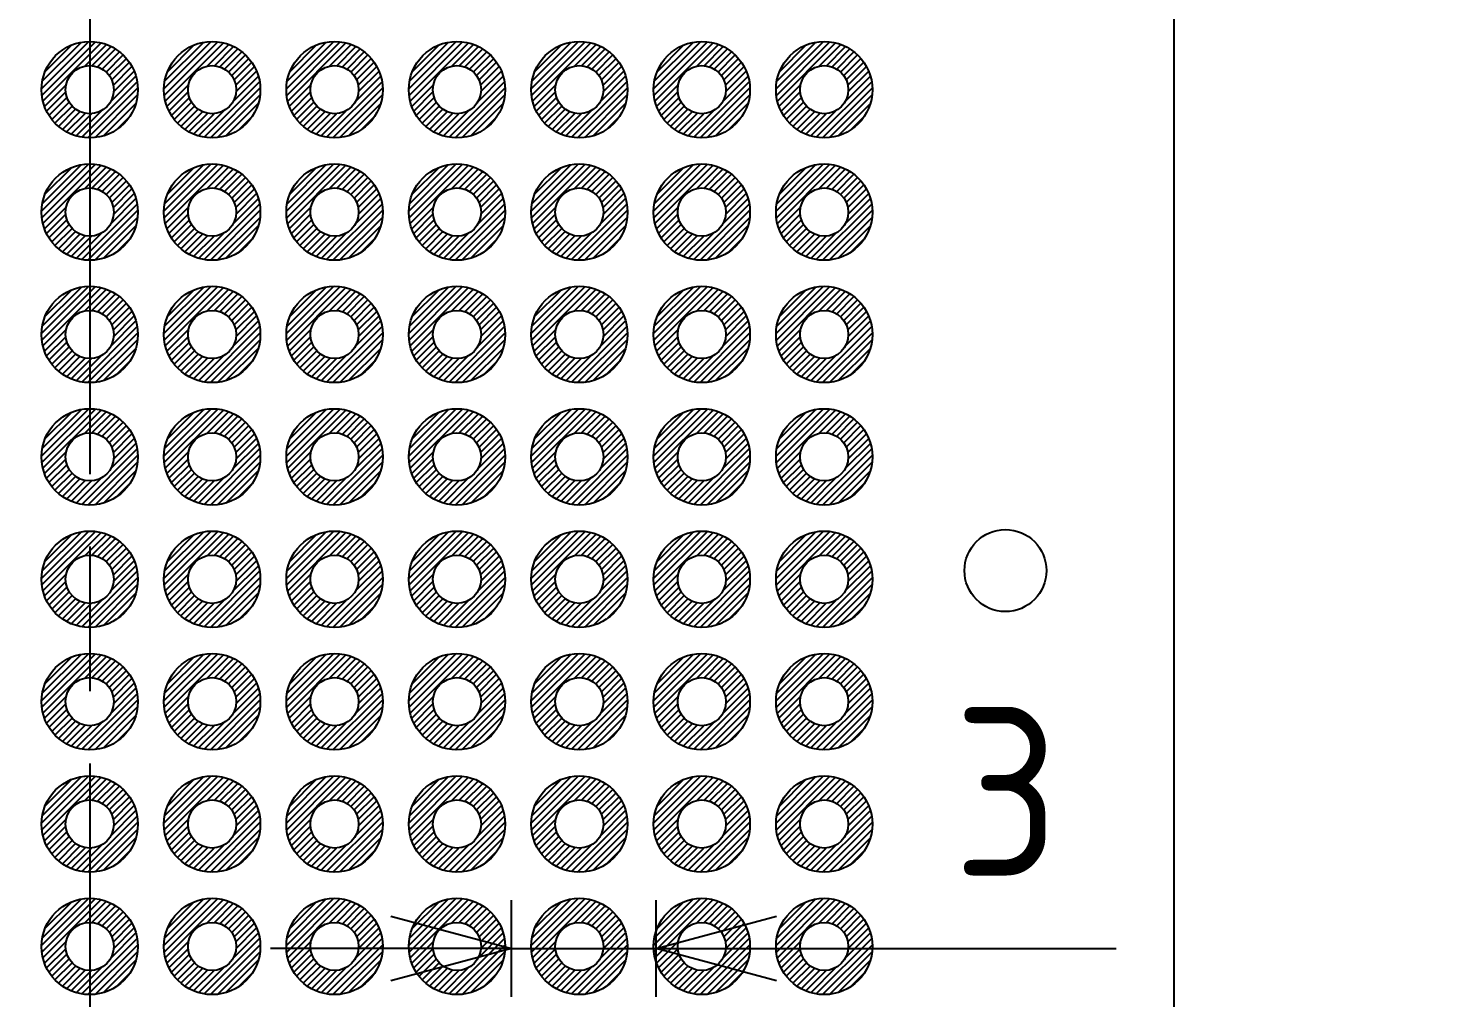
# Model space of a CAD drawing. Header units: millimetres. Extents: x 0 to 403, y 0 to 280.
# Drawn here: x 295.03 to 324.57, y 132.48 to 152.59 of the extents above; entities that cross this region are included whole.
import ezdxf

# ---------------------------------------------------------------- set-up
doc = ezdxf.new("R2010")
doc.units = ezdxf.units.MM
doc.linetypes.add('AM_ISO08W050', pattern=[18, 12, -1.5, 3, -1.5])
for name, color, linetype, lineweight in [('AM_5', 3, 'Continuous', 25), ('AM_7', 4, 'AM_ISO08W050', 25), ('AM_8', 1, 'Continuous', 25), ('はんだ', 8, 'Continuous', 25), ('基板', 3, 'Continuous', 25)]:
    doc.layers.add(name, color=color, linetype=linetype, lineweight=lineweight)
doc.styles.get("Standard").update_dxf_attribs({"font": 'ISOCP.SHX', "bigfont": 'EXTFONT.SHX'})
doc.dimstyles.new('AM_ISO$0', dxfattribs={"dimtxt": 3.5, "dimasz": 2.5, "dimexe": 1, "dimexo": 1, "dimgap": 1.5, "dimtad": 1, "dimdsep": 46, "dimtxsty": 'Standard', "dimblk": 'OPEN30', "dimcen": 0, "dimclrd": 3, "dimclre": 3, "dimclrt": 2, "dimadec": 0, "dimazin": 2, "dimtp": 0.1, "dimtm": 0.1, "dimtfac": 0.71, "dimtmove": 0, "dimatfit": 3, "dimldrblk": 'OPEN30', "dimfxl": 0, "dimlwd": -1, "dimlwe": -1, "dimarcsym": 0})
doc.dimstyles.new('AM_ISO$2', dxfattribs={"dimtxt": 3.5, "dimasz": 2.5, "dimexe": 1, "dimexo": 1, "dimgap": 1.5, "dimtad": 1, "dimdsep": 46, "dimtxsty": 'Standard', "dimblk": 'OPEN30', "dimcen": 0, "dimclrd": 3, "dimclre": 3, "dimclrt": 2, "dimadec": 0, "dimazin": 2, "dimtp": 0.1, "dimtm": 0.1, "dimtfac": 0.71, "dimtmove": 0, "dimatfit": 3, "dimldrblk": 'OPEN30', "dimfxl": 0, "dimlwd": -1, "dimlwe": -1, "dimarcsym": 0})

# ---------------------------------------------------------------- blocks, each defined once
blk = doc.blocks.new('_Open30')
at = {"color": 0, "linetype": 'ByBlock', "lineweight": -2}
for p, q in [((-1, 0.268), (0, 0)), ((0, 0), (-1, -0.268)), ((0, 0), (-1, 0))]:
    blk.add_line(p, q, dxfattribs=at)
blk = doc.blocks.new('*D43')
at = {"layer": 'AM_5', "color": 3, "transparency": 16777216}
for p, q in [((305.048, 132.495), (305.048, 134.499)), ((308.048, 132.495), (308.048, 134.499)), ((302.548, 133.499), (300.048, 133.499)), ((305.048, 133.499), (308.048, 133.499)), ((310.548, 133.499), (317.593, 133.499))]:
    blk.add_line(p, q, dxfattribs=at)
at = {"layer": 'Defpoints', "color": 0, "transparency": 16777216}
for p in [(308.048, 133.499), (305.048, 131.495), (308.048, 131.495)]:
    blk.add_point(p, dxfattribs=at)
at = {"layer": 'AM_5', "color": 3, "transparency": 16777216, "xscale": 2.5, "yscale": 2.5, "zscale": 2.5}
blk.add_blockref('_Open30', (305.048, 133.499), dxfattribs=at)
at = {"layer": 'AM_5', "color": 3, "transparency": 16777216, "xscale": 2.5, "yscale": 2.5, "zscale": 2.5, "rotation": 180}
blk.add_blockref('_Open30', (308.048, 133.499), dxfattribs=at)
at = {"layer": 'AM_5', "color": 2, "transparency": 16777216, "insert": (315.32, 136.749), "char_height": 3.5, "attachment_point": 5}
blk.add_mtext('3', dxfattribs=at)
blk = doc.blocks.new('*D44')
at = {"layer": 'AM_5', "color": 3, "transparency": 16777216}
for p, q in [((285.298, 93.787), (279.972, 84.562)), ((296.298, 90.339), (296.298, 80.188))]:
    blk.add_line(p, q, dxfattribs=at)
blk.add_arc((296.298, 112.839), 31.651, 244.5267, 265.4733, dxfattribs=at)
at = {"layer": 'Defpoints', "color": 0, "transparency": 16777216}
for p in [(296.298, 191.339), (306.798, 131.026), (285.798, 94.653), (296.298, 91.339), (285.472, 83.097)]:
    blk.add_point(p, dxfattribs=at)
at = {"layer": 'AM_5', "color": 3, "transparency": 16777216, "xscale": 2.5, "yscale": 2.5, "zscale": 2.5}
for p, rotation in [((280.472, 85.428), 152.2633505582303), ((296.298, 81.188), 357.7366494417697)]:
    blk.add_blockref('_Open30', p, dxfattribs=dict(at, rotation=rotation))
at = {"layer": 'AM_5', "color": 2, "transparency": 16777216, "insert": (288.947, 85.406), "char_height": 3.5, "attachment_point": 5, "rotation": 345}
blk.add_mtext('30°', dxfattribs=at)
blk = doc.blocks.new('*D45')
at = {"layer": 'AM_5', "color": 3, "transparency": 16777216}
for p, q in [((303.917, 108.44), (324.575, 96.514)), ((296.298, 90.339), (296.298, 80.188))]:
    blk.add_line(p, q, dxfattribs=at)
blk.add_arc((296.298, 112.839), 31.651, 274.5267, 325.4733, dxfattribs=at)
at = {"layer": 'Defpoints', "color": 0, "transparency": 16777216}
for p in [(296.298, 191.339), (296.298, 112.839), (303.051, 108.94), (296.298, 91.339), (307.123, 83.097)]:
    blk.add_point(p, dxfattribs=at)
at = {"layer": 'AM_5', "color": 3, "transparency": 16777216, "xscale": 2.5, "yscale": 2.5, "zscale": 2.5}
for p, rotation in [((323.709, 97.014), 57.73664944178634), ((296.298, 81.188), 182.2633505582303)]:
    blk.add_blockref('_Open30', p, dxfattribs=dict(at, rotation=rotation))
at = {"layer": 'AM_5', "color": 2, "transparency": 16777216, "insert": (310.498, 88.243), "char_height": 3.5, "attachment_point": 5, "rotation": 30}
blk.add_mtext('60°', dxfattribs=at)

msp = doc.modelspace()

# ---------------------------------------------------------------- hatches: boundary and pattern name
at = {"layer": 'AM_8'}
h = msp.add_hatch(dxfattribs=at)
h.set_pattern_fill('_U', color=8, scale=0.1, angle=45, style=0, pattern_type=0)
h.set_pattern_definition([(45, (214.94028, -19.67259), (-0.07071068, 0.07071068), [])])
edge = h.paths.add_edge_path()
edge.add_arc((296.298, 151.319), 1, 191.4592, 474.2062)
edge.add_arc((296.298, 151.319), 1, 114.2062, 191.4592)
edge = h.paths.add_edge_path(flags=16)
edge.add_arc((296.298, 151.319), 0.5, -245.7938, 11.4592, ccw=False)
edge.add_arc((296.298, 151.319), 0.5, 11.4592, 114.2062, ccw=False)
h = msp.add_hatch(dxfattribs=at)
h.set_pattern_fill('_U', color=8, scale=0.1, angle=45, style=0, pattern_type=0)
h.set_pattern_definition([(45, (217.48028, -19.67259), (-0.07071068, 0.07071068), [])])
edge = h.paths.add_edge_path()
edge.add_arc((298.838, 151.319), 1, 191.4592, 474.2062)
edge.add_arc((298.838, 151.319), 1, 114.2062, 191.4592)
edge = h.paths.add_edge_path(flags=16)
edge.add_arc((298.838, 151.319), 0.5, -245.7938, 11.4592, ccw=False)
edge.add_arc((298.838, 151.319), 0.5, 11.4592, 114.2062, ccw=False)
h = msp.add_hatch(dxfattribs=at)
h.set_pattern_fill('_U', color=8, scale=0.1, angle=45, style=0, pattern_type=0)
h.set_pattern_definition([(45, (220.02028, -19.67259), (-0.07071068, 0.07071068), [])])
edge = h.paths.add_edge_path()
edge.add_arc((301.378, 151.319), 1, 191.4592, 474.2062)
edge.add_arc((301.378, 151.319), 1, 114.2062, 191.4592)
edge = h.paths.add_edge_path(flags=16)
edge.add_arc((301.378, 151.319), 0.5, -245.7938, 11.4592, ccw=False)
edge.add_arc((301.378, 151.319), 0.5, 11.4592, 114.2062, ccw=False)
h = msp.add_hatch(dxfattribs=at)
h.set_pattern_fill('_U', color=8, scale=0.1, angle=45, style=0, pattern_type=0)
h.set_pattern_definition([(45, (222.56028, -19.67259), (-0.07071068, 0.07071068), [])])
edge = h.paths.add_edge_path()
edge.add_arc((303.918, 151.319), 1, 191.4592, 474.2062)
edge.add_arc((303.918, 151.319), 1, 114.2062, 191.4592)
edge = h.paths.add_edge_path(flags=16)
edge.add_arc((303.918, 151.319), 0.5, -245.7938, 11.4592, ccw=False)
edge.add_arc((303.918, 151.319), 0.5, 11.4592, 114.2062, ccw=False)
h = msp.add_hatch(dxfattribs=at)
h.set_pattern_fill('_U', color=8, scale=0.1, angle=45, style=0, pattern_type=0)
h.set_pattern_definition([(45, (225.10028, -19.67259), (-0.07071068, 0.07071068), [])])
edge = h.paths.add_edge_path()
edge.add_arc((306.458, 151.319), 1, 191.4592, 474.2062)
edge.add_arc((306.458, 151.319), 1, 114.2062, 191.4592)
edge = h.paths.add_edge_path(flags=16)
edge.add_arc((306.458, 151.319), 0.5, -245.7938, 11.4592, ccw=False)
edge.add_arc((306.458, 151.319), 0.5, 11.4592, 114.2062, ccw=False)
h = msp.add_hatch(dxfattribs=at)
h.set_pattern_fill('_U', color=8, scale=0.1, angle=45, style=0, pattern_type=0)
h.set_pattern_definition([(45, (227.64028, -19.67259), (-0.07071068, 0.07071068), [])])
edge = h.paths.add_edge_path()
edge.add_arc((308.998, 151.319), 1, 191.4592, 474.2062)
edge.add_arc((308.998, 151.319), 1, 114.2062, 191.4592)
edge = h.paths.add_edge_path(flags=16)
edge.add_arc((308.998, 151.319), 0.5, -245.7938, 11.4592, ccw=False)
edge.add_arc((308.998, 151.319), 0.5, 11.4592, 114.2062, ccw=False)
h = msp.add_hatch(dxfattribs=at)
h.set_pattern_fill('_U', color=8, scale=0.1, angle=45, style=0, pattern_type=0)
h.set_pattern_definition([(45, (230.18028, -19.67259), (-0.07071068, 0.07071068), [])])
edge = h.paths.add_edge_path()
edge.add_arc((311.538, 151.319), 1, 191.4592, 474.2062)
edge.add_arc((311.538, 151.319), 1, 114.2062, 191.4592)
edge = h.paths.add_edge_path(flags=16)
edge.add_arc((311.538, 151.319), 0.5, -245.7938, 11.4592, ccw=False)
edge.add_arc((311.538, 151.319), 0.5, 11.4592, 114.2062, ccw=False)
h = msp.add_hatch(dxfattribs=at)
h.set_pattern_fill('_U', color=8, scale=0.1, angle=45, style=0, pattern_type=0)
h.set_pattern_definition([(45, (214.94028, -22.21259), (-0.07071068, 0.07071068), [])])
edge = h.paths.add_edge_path()
edge.add_arc((296.298, 148.779), 1, 191.4592, 474.2062)
edge.add_arc((296.298, 148.779), 1, 114.2062, 191.4592)
edge = h.paths.add_edge_path(flags=16)
edge.add_arc((296.298, 148.779), 0.5, -245.7938, 11.4592, ccw=False)
edge.add_arc((296.298, 148.779), 0.5, 11.4592, 114.2062, ccw=False)
h = msp.add_hatch(dxfattribs=at)
h.set_pattern_fill('_U', color=8, scale=0.1, angle=45, style=0, pattern_type=0)
h.set_pattern_definition([(45, (217.48028, -22.21259), (-0.07071068, 0.07071068), [])])
edge = h.paths.add_edge_path()
edge.add_arc((298.838, 148.779), 1, 191.4592, 474.2062)
edge.add_arc((298.838, 148.779), 1, 114.2062, 191.4592)
edge = h.paths.add_edge_path(flags=16)
edge.add_arc((298.838, 148.779), 0.5, -245.7938, 11.4592, ccw=False)
edge.add_arc((298.838, 148.779), 0.5, 11.4592, 114.2062, ccw=False)
h = msp.add_hatch(dxfattribs=at)
h.set_pattern_fill('_U', color=8, scale=0.1, angle=45, style=0, pattern_type=0)
h.set_pattern_definition([(45, (220.02028, -22.21259), (-0.07071068, 0.07071068), [])])
edge = h.paths.add_edge_path()
edge.add_arc((301.378, 148.779), 1, 191.4592, 474.2062)
edge.add_arc((301.378, 148.779), 1, 114.2062, 191.4592)
edge = h.paths.add_edge_path(flags=16)
edge.add_arc((301.378, 148.779), 0.5, -245.7938, 11.4592, ccw=False)
edge.add_arc((301.378, 148.779), 0.5, 11.4592, 114.2062, ccw=False)
h = msp.add_hatch(dxfattribs=at)
h.set_pattern_fill('_U', color=8, scale=0.1, angle=45, style=0, pattern_type=0)
h.set_pattern_definition([(45, (222.56028, -22.21259), (-0.07071068, 0.07071068), [])])
edge = h.paths.add_edge_path()
edge.add_arc((303.918, 148.779), 1, 191.4592, 474.2062)
edge.add_arc((303.918, 148.779), 1, 114.2062, 191.4592)
edge = h.paths.add_edge_path(flags=16)
edge.add_arc((303.918, 148.779), 0.5, -245.7938, 11.4592, ccw=False)
edge.add_arc((303.918, 148.779), 0.5, 11.4592, 114.2062, ccw=False)
h = msp.add_hatch(dxfattribs=at)
h.set_pattern_fill('_U', color=8, scale=0.1, angle=45, style=0, pattern_type=0)
h.set_pattern_definition([(45, (225.10028, -22.21259), (-0.07071068, 0.07071068), [])])
edge = h.paths.add_edge_path()
edge.add_arc((306.458, 148.779), 1, 191.4592, 474.2062)
edge.add_arc((306.458, 148.779), 1, 114.2062, 191.4592)
edge = h.paths.add_edge_path(flags=16)
edge.add_arc((306.458, 148.779), 0.5, -245.7938, 11.4592, ccw=False)
edge.add_arc((306.458, 148.779), 0.5, 11.4592, 114.2062, ccw=False)
h = msp.add_hatch(dxfattribs=at)
h.set_pattern_fill('_U', color=8, scale=0.1, angle=45, style=0, pattern_type=0)
h.set_pattern_definition([(45, (227.64028, -22.21259), (-0.07071068, 0.07071068), [])])
edge = h.paths.add_edge_path()
edge.add_arc((308.998, 148.779), 1, 191.4592, 474.2062)
edge.add_arc((308.998, 148.779), 1, 114.2062, 191.4592)
edge = h.paths.add_edge_path(flags=16)
edge.add_arc((308.998, 148.779), 0.5, -245.7938, 11.4592, ccw=False)
edge.add_arc((308.998, 148.779), 0.5, 11.4592, 114.2062, ccw=False)
h = msp.add_hatch(dxfattribs=at)
h.set_pattern_fill('_U', color=8, scale=0.1, angle=45, style=0, pattern_type=0)
h.set_pattern_definition([(45, (230.18028, -22.21259), (-0.07071068, 0.07071068), [])])
edge = h.paths.add_edge_path()
edge.add_arc((311.538, 148.779), 1, 191.4592, 474.2062)
edge.add_arc((311.538, 148.779), 1, 114.2062, 191.4592)
edge = h.paths.add_edge_path(flags=16)
edge.add_arc((311.538, 148.779), 0.5, -245.7938, 11.4592, ccw=False)
edge.add_arc((311.538, 148.779), 0.5, 11.4592, 114.2062, ccw=False)
h = msp.add_hatch(dxfattribs=at)
h.set_pattern_fill('_U', color=8, scale=0.1, angle=45, style=0, pattern_type=0)
h.set_pattern_definition([(45, (214.94028, -24.75259), (-0.07071068, 0.07071068), [])])
edge = h.paths.add_edge_path()
edge.add_arc((296.298, 146.239), 1, 191.4592, 474.2062)
edge.add_arc((296.298, 146.239), 1, 114.2062, 191.4592)
edge = h.paths.add_edge_path(flags=16)
edge.add_arc((296.298, 146.239), 0.5, -245.7938, 11.4592, ccw=False)
edge.add_arc((296.298, 146.239), 0.5, 11.4592, 114.2062, ccw=False)
h = msp.add_hatch(dxfattribs=at)
h.set_pattern_fill('_U', color=8, scale=0.1, angle=45, style=0, pattern_type=0)
h.set_pattern_definition([(45, (217.48028, -24.75259), (-0.07071068, 0.07071068), [])])
edge = h.paths.add_edge_path()
edge.add_arc((298.838, 146.239), 1, 191.4592, 474.2062)
edge.add_arc((298.838, 146.239), 1, 114.2062, 191.4592)
edge = h.paths.add_edge_path(flags=16)
edge.add_arc((298.838, 146.239), 0.5, -245.7938, 11.4592, ccw=False)
edge.add_arc((298.838, 146.239), 0.5, 11.4592, 114.2062, ccw=False)
h = msp.add_hatch(dxfattribs=at)
h.set_pattern_fill('_U', color=8, scale=0.1, angle=45, style=0, pattern_type=0)
h.set_pattern_definition([(45, (220.02028, -24.75259), (-0.07071068, 0.07071068), [])])
edge = h.paths.add_edge_path()
edge.add_arc((301.378, 146.239), 1, 191.4592, 474.2062)
edge.add_arc((301.378, 146.239), 1, 114.2062, 191.4592)
edge = h.paths.add_edge_path(flags=16)
edge.add_arc((301.378, 146.239), 0.5, -245.7938, 11.4592, ccw=False)
edge.add_arc((301.378, 146.239), 0.5, 11.4592, 114.2062, ccw=False)
h = msp.add_hatch(dxfattribs=at)
h.set_pattern_fill('_U', color=8, scale=0.1, angle=45, style=0, pattern_type=0)
h.set_pattern_definition([(45, (222.56028, -24.75259), (-0.07071068, 0.07071068), [])])
edge = h.paths.add_edge_path()
edge.add_arc((303.918, 146.239), 1, 191.4592, 474.2062)
edge.add_arc((303.918, 146.239), 1, 114.2062, 191.4592)
edge = h.paths.add_edge_path(flags=16)
edge.add_arc((303.918, 146.239), 0.5, -245.7938, 11.4592, ccw=False)
edge.add_arc((303.918, 146.239), 0.5, 11.4592, 114.2062, ccw=False)
h = msp.add_hatch(dxfattribs=at)
h.set_pattern_fill('_U', color=8, scale=0.1, angle=45, style=0, pattern_type=0)
h.set_pattern_definition([(45, (225.10028, -24.75259), (-0.07071068, 0.07071068), [])])
edge = h.paths.add_edge_path()
edge.add_arc((306.458, 146.239), 1, 191.4592, 474.2062)
edge.add_arc((306.458, 146.239), 1, 114.2062, 191.4592)
edge = h.paths.add_edge_path(flags=16)
edge.add_arc((306.458, 146.239), 0.5, -245.7938, 11.4592, ccw=False)
edge.add_arc((306.458, 146.239), 0.5, 11.4592, 114.2062, ccw=False)
h = msp.add_hatch(dxfattribs=at)
h.set_pattern_fill('_U', color=8, scale=0.1, angle=45, style=0, pattern_type=0)
h.set_pattern_definition([(45, (227.64028, -24.75259), (-0.07071068, 0.07071068), [])])
edge = h.paths.add_edge_path()
edge.add_arc((308.998, 146.239), 1, 191.4592, 474.2062)
edge.add_arc((308.998, 146.239), 1, 114.2062, 191.4592)
edge = h.paths.add_edge_path(flags=16)
edge.add_arc((308.998, 146.239), 0.5, -245.7938, 11.4592, ccw=False)
edge.add_arc((308.998, 146.239), 0.5, 11.4592, 114.2062, ccw=False)
h = msp.add_hatch(dxfattribs=at)
h.set_pattern_fill('_U', color=8, scale=0.1, angle=45, style=0, pattern_type=0)
h.set_pattern_definition([(45, (230.18028, -24.75259), (-0.07071068, 0.07071068), [])])
edge = h.paths.add_edge_path()
edge.add_arc((311.538, 146.239), 1, 191.4592, 474.2062)
edge.add_arc((311.538, 146.239), 1, 114.2062, 191.4592)
edge = h.paths.add_edge_path(flags=16)
edge.add_arc((311.538, 146.239), 0.5, -245.7938, 11.4592, ccw=False)
edge.add_arc((311.538, 146.239), 0.5, 11.4592, 114.2062, ccw=False)
h = msp.add_hatch(dxfattribs=at)
h.set_pattern_fill('_U', color=8, scale=0.1, angle=45, style=0, pattern_type=0)
h.set_pattern_definition([(45, (214.94028, -27.29259), (-0.07071068, 0.07071068), [])])
edge = h.paths.add_edge_path()
edge.add_arc((296.298, 143.699), 1, 191.4592, 474.2062)
edge.add_arc((296.298, 143.699), 1, 114.2062, 191.4592)
edge = h.paths.add_edge_path(flags=16)
edge.add_arc((296.298, 143.699), 0.5, -245.7938, 11.4592, ccw=False)
edge.add_arc((296.298, 143.699), 0.5, 11.4592, 114.2062, ccw=False)
h = msp.add_hatch(dxfattribs=at)
h.set_pattern_fill('_U', color=8, scale=0.1, angle=45, style=0, pattern_type=0)
h.set_pattern_definition([(45, (217.48028, -27.29259), (-0.07071068, 0.07071068), [])])
edge = h.paths.add_edge_path()
edge.add_arc((298.838, 143.699), 1, 191.4592, 474.2062)
edge.add_arc((298.838, 143.699), 1, 114.2062, 191.4592)
edge = h.paths.add_edge_path(flags=16)
edge.add_arc((298.838, 143.699), 0.5, -245.7938, 11.4592, ccw=False)
edge.add_arc((298.838, 143.699), 0.5, 11.4592, 114.2062, ccw=False)
h = msp.add_hatch(dxfattribs=at)
h.set_pattern_fill('_U', color=8, scale=0.1, angle=45, style=0, pattern_type=0)
h.set_pattern_definition([(45, (220.02028, -27.29259), (-0.07071068, 0.07071068), [])])
edge = h.paths.add_edge_path()
edge.add_arc((301.378, 143.699), 1, 191.4592, 474.2062)
edge.add_arc((301.378, 143.699), 1, 114.2062, 191.4592)
edge = h.paths.add_edge_path(flags=16)
edge.add_arc((301.378, 143.699), 0.5, -245.7938, 11.4592, ccw=False)
edge.add_arc((301.378, 143.699), 0.5, 11.4592, 114.2062, ccw=False)
h = msp.add_hatch(dxfattribs=at)
h.set_pattern_fill('_U', color=8, scale=0.1, angle=45, style=0, pattern_type=0)
h.set_pattern_definition([(45, (222.56028, -27.29259), (-0.07071068, 0.07071068), [])])
edge = h.paths.add_edge_path()
edge.add_arc((303.918, 143.699), 1, 191.4592, 474.2062)
edge.add_arc((303.918, 143.699), 1, 114.2062, 191.4592)
edge = h.paths.add_edge_path(flags=16)
edge.add_arc((303.918, 143.699), 0.5, -245.7938, 11.4592, ccw=False)
edge.add_arc((303.918, 143.699), 0.5, 11.4592, 114.2062, ccw=False)
h = msp.add_hatch(dxfattribs=at)
h.set_pattern_fill('_U', color=8, scale=0.1, angle=45, style=0, pattern_type=0)
h.set_pattern_definition([(45, (225.10028, -27.29259), (-0.07071068, 0.07071068), [])])
edge = h.paths.add_edge_path()
edge.add_arc((306.458, 143.699), 1, 191.4592, 474.2062)
edge.add_arc((306.458, 143.699), 1, 114.2062, 191.4592)
edge = h.paths.add_edge_path(flags=16)
edge.add_arc((306.458, 143.699), 0.5, -245.7938, 11.4592, ccw=False)
edge.add_arc((306.458, 143.699), 0.5, 11.4592, 114.2062, ccw=False)
h = msp.add_hatch(dxfattribs=at)
h.set_pattern_fill('_U', color=8, scale=0.1, angle=45, style=0, pattern_type=0)
h.set_pattern_definition([(45, (227.64028, -27.29259), (-0.07071068, 0.07071068), [])])
edge = h.paths.add_edge_path()
edge.add_arc((308.998, 143.699), 1, 191.4592, 474.2062)
edge.add_arc((308.998, 143.699), 1, 114.2062, 191.4592)
edge = h.paths.add_edge_path(flags=16)
edge.add_arc((308.998, 143.699), 0.5, -245.7938, 11.4592, ccw=False)
edge.add_arc((308.998, 143.699), 0.5, 11.4592, 114.2062, ccw=False)
h = msp.add_hatch(dxfattribs=at)
h.set_pattern_fill('_U', color=8, scale=0.1, angle=45, style=0, pattern_type=0)
h.set_pattern_definition([(45, (230.18028, -27.29259), (-0.07071068, 0.07071068), [])])
edge = h.paths.add_edge_path()
edge.add_arc((311.538, 143.699), 1, 191.4592, 474.2062)
edge.add_arc((311.538, 143.699), 1, 114.2062, 191.4592)
edge = h.paths.add_edge_path(flags=16)
edge.add_arc((311.538, 143.699), 0.5, -245.7938, 11.4592, ccw=False)
edge.add_arc((311.538, 143.699), 0.5, 11.4592, 114.2062, ccw=False)
h = msp.add_hatch(dxfattribs=at)
h.set_pattern_fill('_U', color=8, scale=0.1, angle=45, style=0, pattern_type=0)
h.set_pattern_definition([(45, (214.94028, -29.83259), (-0.07071068, 0.07071068), [])])
edge = h.paths.add_edge_path()
edge.add_arc((296.298, 141.159), 1, 191.4592, 474.2062)
edge.add_arc((296.298, 141.159), 1, 114.2062, 191.4592)
edge = h.paths.add_edge_path(flags=16)
edge.add_arc((296.298, 141.159), 0.5, -245.7938, 11.4592, ccw=False)
edge.add_arc((296.298, 141.159), 0.5, 11.4592, 114.2062, ccw=False)
h = msp.add_hatch(dxfattribs=at)
h.set_pattern_fill('_U', color=8, scale=0.1, angle=45, style=0, pattern_type=0)
h.set_pattern_definition([(45, (217.48028, -29.83259), (-0.07071068, 0.07071068), [])])
edge = h.paths.add_edge_path()
edge.add_arc((298.838, 141.159), 1, 191.4592, 474.2062)
edge.add_arc((298.838, 141.159), 1, 114.2062, 191.4592)
edge = h.paths.add_edge_path(flags=16)
edge.add_arc((298.838, 141.159), 0.5, -245.7938, 11.4592, ccw=False)
edge.add_arc((298.838, 141.159), 0.5, 11.4592, 114.2062, ccw=False)
h = msp.add_hatch(dxfattribs=at)
h.set_pattern_fill('_U', color=8, scale=0.1, angle=45, style=0, pattern_type=0)
h.set_pattern_definition([(45, (220.02028, -29.83259), (-0.07071068, 0.07071068), [])])
edge = h.paths.add_edge_path()
edge.add_arc((301.378, 141.159), 1, 191.4592, 474.2062)
edge.add_arc((301.378, 141.159), 1, 114.2062, 191.4592)
edge = h.paths.add_edge_path(flags=16)
edge.add_arc((301.378, 141.159), 0.5, -245.7938, 11.4592, ccw=False)
edge.add_arc((301.378, 141.159), 0.5, 11.4592, 114.2062, ccw=False)
h = msp.add_hatch(dxfattribs=at)
h.set_pattern_fill('_U', color=8, scale=0.1, angle=45, style=0, pattern_type=0)
h.set_pattern_definition([(45, (222.56028, -29.83259), (-0.07071068, 0.07071068), [])])
edge = h.paths.add_edge_path()
edge.add_arc((303.918, 141.159), 1, 191.4592, 474.2062)
edge.add_arc((303.918, 141.159), 1, 114.2062, 191.4592)
edge = h.paths.add_edge_path(flags=16)
edge.add_arc((303.918, 141.159), 0.5, -245.7938, 11.4592, ccw=False)
edge.add_arc((303.918, 141.159), 0.5, 11.4592, 114.2062, ccw=False)
h = msp.add_hatch(dxfattribs=at)
h.set_pattern_fill('_U', color=8, scale=0.1, angle=45, style=0, pattern_type=0)
h.set_pattern_definition([(45, (225.10028, -29.83259), (-0.07071068, 0.07071068), [])])
edge = h.paths.add_edge_path()
edge.add_arc((306.458, 141.159), 1, 191.4592, 474.2062)
edge.add_arc((306.458, 141.159), 1, 114.2062, 191.4592)
edge = h.paths.add_edge_path(flags=16)
edge.add_arc((306.458, 141.159), 0.5, -245.7938, 11.4592, ccw=False)
edge.add_arc((306.458, 141.159), 0.5, 11.4592, 114.2062, ccw=False)
h = msp.add_hatch(dxfattribs=at)
h.set_pattern_fill('_U', color=8, scale=0.1, angle=45, style=0, pattern_type=0)
h.set_pattern_definition([(45, (227.64028, -29.83259), (-0.07071068, 0.07071068), [])])
edge = h.paths.add_edge_path()
edge.add_arc((308.998, 141.159), 1, 191.4592, 474.2062)
edge.add_arc((308.998, 141.159), 1, 114.2062, 191.4592)
edge = h.paths.add_edge_path(flags=16)
edge.add_arc((308.998, 141.159), 0.5, -245.7938, 11.4592, ccw=False)
edge.add_arc((308.998, 141.159), 0.5, 11.4592, 114.2062, ccw=False)
h = msp.add_hatch(dxfattribs=at)
h.set_pattern_fill('_U', color=8, scale=0.1, angle=45, style=0, pattern_type=0)
h.set_pattern_definition([(45, (230.18028, -29.83259), (-0.07071068, 0.07071068), [])])
edge = h.paths.add_edge_path()
edge.add_arc((311.538, 141.159), 1, 191.4592, 474.2062)
edge.add_arc((311.538, 141.159), 1, 114.2062, 191.4592)
edge = h.paths.add_edge_path(flags=16)
edge.add_arc((311.538, 141.159), 0.5, -245.7938, 11.4592, ccw=False)
edge.add_arc((311.538, 141.159), 0.5, 11.4592, 114.2062, ccw=False)
h = msp.add_hatch(dxfattribs=at)
h.set_pattern_fill('_U', color=8, scale=0.1, angle=45, style=0, pattern_type=0)
h.set_pattern_definition([(45, (214.94028, -32.37259), (-0.07071068, 0.07071068), [])])
edge = h.paths.add_edge_path()
edge.add_arc((296.298, 138.619), 1, 191.4592, 474.2062)
edge.add_arc((296.298, 138.619), 1, 114.2062, 191.4592)
edge = h.paths.add_edge_path(flags=16)
edge.add_arc((296.298, 138.619), 0.5, -245.7938, 11.4592, ccw=False)
edge.add_arc((296.298, 138.619), 0.5, 11.4592, 114.2062, ccw=False)
h = msp.add_hatch(dxfattribs=at)
h.set_pattern_fill('_U', color=8, scale=0.1, angle=45, style=0, pattern_type=0)
h.set_pattern_definition([(45, (217.48028, -32.37259), (-0.07071068, 0.07071068), [])])
edge = h.paths.add_edge_path()
edge.add_arc((298.838, 138.619), 1, 191.4592, 474.2062)
edge.add_arc((298.838, 138.619), 1, 114.2062, 191.4592)
edge = h.paths.add_edge_path(flags=16)
edge.add_arc((298.838, 138.619), 0.5, -245.7938, 11.4592, ccw=False)
edge.add_arc((298.838, 138.619), 0.5, 11.4592, 114.2062, ccw=False)
h = msp.add_hatch(dxfattribs=at)
h.set_pattern_fill('_U', color=8, scale=0.1, angle=45, style=0, pattern_type=0)
h.set_pattern_definition([(45, (220.02028, -32.37259), (-0.07071068, 0.07071068), [])])
edge = h.paths.add_edge_path()
edge.add_arc((301.378, 138.619), 1, 191.4592, 474.2062)
edge.add_arc((301.378, 138.619), 1, 114.2062, 191.4592)
edge = h.paths.add_edge_path(flags=16)
edge.add_arc((301.378, 138.619), 0.5, -245.7938, 11.4592, ccw=False)
edge.add_arc((301.378, 138.619), 0.5, 11.4592, 114.2062, ccw=False)
h = msp.add_hatch(dxfattribs=at)
h.set_pattern_fill('_U', color=8, scale=0.1, angle=45, style=0, pattern_type=0)
h.set_pattern_definition([(45, (222.56028, -32.37259), (-0.07071068, 0.07071068), [])])
edge = h.paths.add_edge_path()
edge.add_arc((303.918, 138.619), 1, 191.4592, 474.2062)
edge.add_arc((303.918, 138.619), 1, 114.2062, 191.4592)
edge = h.paths.add_edge_path(flags=16)
edge.add_arc((303.918, 138.619), 0.5, -245.7938, 11.4592, ccw=False)
edge.add_arc((303.918, 138.619), 0.5, 11.4592, 114.2062, ccw=False)
h = msp.add_hatch(dxfattribs=at)
h.set_pattern_fill('_U', color=8, scale=0.1, angle=45, style=0, pattern_type=0)
h.set_pattern_definition([(45, (225.10028, -32.37259), (-0.07071068, 0.07071068), [])])
edge = h.paths.add_edge_path()
edge.add_arc((306.458, 138.619), 1, 191.4592, 474.2062)
edge.add_arc((306.458, 138.619), 1, 114.2062, 191.4592)
edge = h.paths.add_edge_path(flags=16)
edge.add_arc((306.458, 138.619), 0.5, -245.7938, 11.4592, ccw=False)
edge.add_arc((306.458, 138.619), 0.5, 11.4592, 114.2062, ccw=False)
h = msp.add_hatch(dxfattribs=at)
h.set_pattern_fill('_U', color=8, scale=0.1, angle=45, style=0, pattern_type=0)
h.set_pattern_definition([(45, (227.64028, -32.37259), (-0.07071068, 0.07071068), [])])
edge = h.paths.add_edge_path()
edge.add_arc((308.998, 138.619), 1, 191.4592, 474.2062)
edge.add_arc((308.998, 138.619), 1, 114.2062, 191.4592)
edge = h.paths.add_edge_path(flags=16)
edge.add_arc((308.998, 138.619), 0.5, -245.7938, 11.4592, ccw=False)
edge.add_arc((308.998, 138.619), 0.5, 11.4592, 114.2062, ccw=False)
h = msp.add_hatch(dxfattribs=at)
h.set_pattern_fill('_U', color=8, scale=0.1, angle=45, style=0, pattern_type=0)
h.set_pattern_definition([(45, (230.18028, -32.37259), (-0.07071068, 0.07071068), [])])
edge = h.paths.add_edge_path()
edge.add_arc((311.538, 138.619), 1, 191.4592, 474.2062)
edge.add_arc((311.538, 138.619), 1, 114.2062, 191.4592)
edge = h.paths.add_edge_path(flags=16)
edge.add_arc((311.538, 138.619), 0.5, -245.7938, 11.4592, ccw=False)
edge.add_arc((311.538, 138.619), 0.5, 11.4592, 114.2062, ccw=False)
h = msp.add_hatch(dxfattribs=at)
h.set_pattern_fill('_U', color=8, scale=0.1, angle=45, style=0, pattern_type=0)
h.set_pattern_definition([(45, (214.94028, -34.91259), (-0.07071068, 0.07071068), [])])
edge = h.paths.add_edge_path()
edge.add_arc((296.298, 136.079), 1, 191.4592, 474.2062)
edge.add_arc((296.298, 136.079), 1, 114.2062, 191.4592)
edge = h.paths.add_edge_path(flags=16)
edge.add_arc((296.298, 136.079), 0.5, -245.7938, 11.4592, ccw=False)
edge.add_arc((296.298, 136.079), 0.5, 11.4592, 114.2062, ccw=False)
h = msp.add_hatch(dxfattribs=at)
h.set_pattern_fill('_U', color=8, scale=0.1, angle=45, style=0, pattern_type=0)
h.set_pattern_definition([(45, (217.48028, -34.91259), (-0.07071068, 0.07071068), [])])
edge = h.paths.add_edge_path()
edge.add_arc((298.838, 136.079), 1, 191.4592, 474.2062)
edge.add_arc((298.838, 136.079), 1, 114.2062, 191.4592)
edge = h.paths.add_edge_path(flags=16)
edge.add_arc((298.838, 136.079), 0.5, -245.7938, 11.4592, ccw=False)
edge.add_arc((298.838, 136.079), 0.5, 11.4592, 114.2062, ccw=False)
h = msp.add_hatch(dxfattribs=at)
h.set_pattern_fill('_U', color=8, scale=0.1, angle=45, style=0, pattern_type=0)
h.set_pattern_definition([(45, (220.02028, -34.91259), (-0.07071068, 0.07071068), [])])
edge = h.paths.add_edge_path()
edge.add_arc((301.378, 136.079), 1, 191.4592, 474.2062)
edge.add_arc((301.378, 136.079), 1, 114.2062, 191.4592)
edge = h.paths.add_edge_path(flags=16)
edge.add_arc((301.378, 136.079), 0.5, -245.7938, 11.4592, ccw=False)
edge.add_arc((301.378, 136.079), 0.5, 11.4592, 114.2062, ccw=False)
h = msp.add_hatch(dxfattribs=at)
h.set_pattern_fill('_U', color=8, scale=0.1, angle=45, style=0, pattern_type=0)
h.set_pattern_definition([(45, (222.56028, -34.91259), (-0.07071068, 0.07071068), [])])
edge = h.paths.add_edge_path()
edge.add_arc((303.918, 136.079), 1, 191.4592, 474.2062)
edge.add_arc((303.918, 136.079), 1, 114.2062, 191.4592)
edge = h.paths.add_edge_path(flags=16)
edge.add_arc((303.918, 136.079), 0.5, -245.7938, 11.4592, ccw=False)
edge.add_arc((303.918, 136.079), 0.5, 11.4592, 114.2062, ccw=False)
h = msp.add_hatch(dxfattribs=at)
h.set_pattern_fill('_U', color=8, scale=0.1, angle=45, style=0, pattern_type=0)
h.set_pattern_definition([(45, (225.10028, -34.91259), (-0.07071068, 0.07071068), [])])
edge = h.paths.add_edge_path()
edge.add_arc((306.458, 136.079), 1, 191.4592, 474.2062)
edge.add_arc((306.458, 136.079), 1, 114.2062, 191.4592)
edge = h.paths.add_edge_path(flags=16)
edge.add_arc((306.458, 136.079), 0.5, -245.7938, 11.4592, ccw=False)
edge.add_arc((306.458, 136.079), 0.5, 11.4592, 114.2062, ccw=False)
h = msp.add_hatch(dxfattribs=at)
h.set_pattern_fill('_U', color=8, scale=0.1, angle=45, style=0, pattern_type=0)
h.set_pattern_definition([(45, (227.64028, -34.91259), (-0.07071068, 0.07071068), [])])
edge = h.paths.add_edge_path()
edge.add_arc((308.998, 136.079), 1, 191.4592, 474.2062)
edge.add_arc((308.998, 136.079), 1, 114.2062, 191.4592)
edge = h.paths.add_edge_path(flags=16)
edge.add_arc((308.998, 136.079), 0.5, -245.7938, 11.4592, ccw=False)
edge.add_arc((308.998, 136.079), 0.5, 11.4592, 114.2062, ccw=False)
h = msp.add_hatch(dxfattribs=at)
h.set_pattern_fill('_U', color=8, scale=0.1, angle=45, style=0, pattern_type=0)
h.set_pattern_definition([(45, (230.18028, -34.91259), (-0.07071068, 0.07071068), [])])
edge = h.paths.add_edge_path()
edge.add_arc((311.538, 136.079), 1, 191.4592, 474.2062)
edge.add_arc((311.538, 136.079), 1, 114.2062, 191.4592)
edge = h.paths.add_edge_path(flags=16)
edge.add_arc((311.538, 136.079), 0.5, -245.7938, 11.4592, ccw=False)
edge.add_arc((311.538, 136.079), 0.5, 11.4592, 114.2062, ccw=False)
h = msp.add_hatch(dxfattribs=at)
h.set_pattern_fill('_U', color=8, scale=0.1, angle=45, style=0, pattern_type=0)
h.set_pattern_definition([(45, (214.94028, -37.45259), (-0.07071068, 0.07071068), [])])
edge = h.paths.add_edge_path()
edge.add_arc((296.298, 133.539), 1, 191.4592, 474.2062)
edge.add_arc((296.298, 133.539), 1, 114.2062, 191.4592)
edge = h.paths.add_edge_path(flags=16)
edge.add_arc((296.298, 133.539), 0.5, -245.7938, 11.4592, ccw=False)
edge.add_arc((296.298, 133.539), 0.5, 11.4592, 114.2062, ccw=False)
h = msp.add_hatch(dxfattribs=at)
h.set_pattern_fill('_U', color=8, scale=0.1, angle=45, style=0, pattern_type=0)
h.set_pattern_definition([(45, (217.48028, -37.45259), (-0.07071068, 0.07071068), [])])
edge = h.paths.add_edge_path()
edge.add_arc((298.838, 133.539), 1, 191.4592, 474.2062)
edge.add_arc((298.838, 133.539), 1, 114.2062, 191.4592)
edge = h.paths.add_edge_path(flags=16)
edge.add_arc((298.838, 133.539), 0.5, -245.7938, 11.4592, ccw=False)
edge.add_arc((298.838, 133.539), 0.5, 11.4592, 114.2062, ccw=False)
h = msp.add_hatch(dxfattribs=at)
h.set_pattern_fill('_U', color=8, scale=0.1, angle=45, style=0, pattern_type=0)
h.set_pattern_definition([(45, (220.02028, -37.45259), (-0.07071068, 0.07071068), [])])
edge = h.paths.add_edge_path()
edge.add_arc((301.378, 133.539), 1, 191.4592, 474.2062)
edge.add_arc((301.378, 133.539), 1, 114.2062, 191.4592)
edge = h.paths.add_edge_path(flags=16)
edge.add_arc((301.378, 133.539), 0.5, -245.7938, 11.4592, ccw=False)
edge.add_arc((301.378, 133.539), 0.5, 11.4592, 114.2062, ccw=False)
h = msp.add_hatch(dxfattribs=at)
h.set_pattern_fill('_U', color=8, scale=0.1, angle=45, style=0, pattern_type=0)
h.set_pattern_definition([(45, (222.56028, -37.45259), (-0.07071068, 0.07071068), [])])
edge = h.paths.add_edge_path()
edge.add_arc((303.918, 133.539), 1, 191.4592, 474.2062)
edge.add_arc((303.918, 133.539), 1, 114.2062, 191.4592)
edge = h.paths.add_edge_path(flags=16)
edge.add_arc((303.918, 133.539), 0.5, -245.7938, 11.4592, ccw=False)
edge.add_arc((303.918, 133.539), 0.5, 11.4592, 114.2062, ccw=False)
h = msp.add_hatch(dxfattribs=at)
h.set_pattern_fill('_U', color=8, scale=0.1, angle=45, style=0, pattern_type=0)
h.set_pattern_definition([(45, (225.10028, -37.45259), (-0.07071068, 0.07071068), [])])
edge = h.paths.add_edge_path()
edge.add_arc((306.458, 133.539), 1, 191.4592, 474.2062)
edge.add_arc((306.458, 133.539), 1, 114.2062, 191.4592)
edge = h.paths.add_edge_path(flags=16)
edge.add_arc((306.458, 133.539), 0.5, -245.7938, 11.4592, ccw=False)
edge.add_arc((306.458, 133.539), 0.5, 11.4592, 114.2062, ccw=False)
h = msp.add_hatch(dxfattribs=at)
h.set_pattern_fill('_U', color=8, scale=0.1, angle=45, style=0, pattern_type=0)
h.set_pattern_definition([(45, (227.64028, -37.45259), (-0.07071068, 0.07071068), [])])
edge = h.paths.add_edge_path()
edge.add_arc((308.998, 133.539), 1, 191.4592, 474.2062)
edge.add_arc((308.998, 133.539), 1, 114.2062, 191.4592)
edge = h.paths.add_edge_path(flags=16)
edge.add_arc((308.998, 133.539), 0.5, -245.7938, 11.4592, ccw=False)
edge.add_arc((308.998, 133.539), 0.5, 11.4592, 114.2062, ccw=False)
h = msp.add_hatch(dxfattribs=at)
h.set_pattern_fill('_U', color=8, scale=0.1, angle=45, style=0, pattern_type=0)
h.set_pattern_definition([(45, (230.18028, -37.45259), (-0.07071068, 0.07071068), [])])
edge = h.paths.add_edge_path()
edge.add_arc((311.538, 133.539), 1, 191.4592, 474.2062)
edge.add_arc((311.538, 133.539), 1, 114.2062, 191.4592)
edge = h.paths.add_edge_path(flags=16)
edge.add_arc((311.538, 133.539), 0.5, -245.7938, 11.4592, ccw=False)
edge.add_arc((311.538, 133.539), 0.5, 11.4592, 114.2062, ccw=False)

# ---------------------------------------------------------------- linework, layer by layer
at = {"layer": 'AM_7'}
msp.add_line((296.298, 191.339), (296.298, 91.339), dxfattribs=at)
at = {"layer": 'はんだ'}
for centre in [(296.298, 151.319), (298.838, 151.319), (301.378, 151.319), (303.918, 151.319), (306.458, 151.319), (308.998, 151.319), (311.538, 151.319), (296.298, 148.779), (298.838, 148.779), (301.378, 148.779), (303.918, 148.779), (306.458, 148.779), (308.998, 148.779), (311.538, 148.779), (296.298, 146.239), (298.838, 146.239), (301.378, 146.239), (303.918, 146.239), (306.458, 146.239), (308.998, 146.239), (311.538, 146.239), (296.298, 143.699), (298.838, 143.699), (301.378, 143.699), (303.918, 143.699), (306.458, 143.699), (308.998, 143.699), (311.538, 143.699), (296.298, 141.159), (298.838, 141.159), (301.378, 141.159), (303.918, 141.159), (306.458, 141.159), (308.998, 141.159), (311.538, 141.159), (296.298, 138.619), (298.838, 138.619), (301.378, 138.619), (303.918, 138.619), (306.458, 138.619), (308.998, 138.619), (311.538, 138.619), (296.298, 136.079), (298.838, 136.079), (301.378, 136.079), (303.918, 136.079), (306.458, 136.079), (308.998, 136.079), (311.538, 136.079), (296.298, 133.539), (298.838, 133.539), (301.378, 133.539), (303.918, 133.539), (306.458, 133.539), (308.998, 133.539), (311.538, 133.539)]:
    msp.add_circle(centre, 1, dxfattribs=at)
at = {"layer": '基板'}
msp.add_line((318.798, 102.339), (318.798, 180.339), dxfattribs=at)
for centre, radius in [((296.298, 151.319), 0.5), ((298.838, 151.319), 0.5), ((301.378, 151.319), 0.5), ((303.918, 151.319), 0.5), ((306.458, 151.319), 0.5), ((308.998, 151.319), 0.5), ((311.538, 151.319), 0.5), ((296.298, 148.779), 0.5), ((298.838, 148.779), 0.5), ((301.378, 148.779), 0.5), ((303.918, 148.779), 0.5), ((306.458, 148.779), 0.5), ((308.998, 148.779), 0.5), ((311.538, 148.779), 0.5), ((296.298, 146.239), 0.5), ((298.838, 146.239), 0.5), ((301.378, 146.239), 0.5), ((303.918, 146.239), 0.5), ((306.458, 146.239), 0.5), ((308.998, 146.239), 0.5), ((311.538, 146.239), 0.5), ((296.298, 143.699), 0.5), ((298.838, 143.699), 0.5), ((301.378, 143.699), 0.5), ((303.918, 143.699), 0.5), ((306.458, 143.699), 0.5), ((308.998, 143.699), 0.5), ((311.538, 143.699), 0.5), ((315.298, 141.339), 0.85), ((296.298, 141.159), 0.5), ((298.838, 141.159), 0.5), ((301.378, 141.159), 0.5), ((303.918, 141.159), 0.5), ((306.458, 141.159), 0.5), ((308.998, 141.159), 0.5), ((311.538, 141.159), 0.5), ((296.298, 138.619), 0.5), ((298.838, 138.619), 0.5), ((301.378, 138.619), 0.5), ((303.918, 138.619), 0.5), ((306.458, 138.619), 0.5), ((308.998, 138.619), 0.5), ((311.538, 138.619), 0.5), ((296.298, 136.079), 0.5), ((298.838, 136.079), 0.5), ((301.378, 136.079), 0.5), ((303.918, 136.079), 0.5), ((306.458, 136.079), 0.5), ((308.998, 136.079), 0.5), ((311.538, 136.079), 0.5), ((296.298, 133.539), 0.5), ((298.838, 133.539), 0.5), ((301.378, 133.539), 0.5), ((303.918, 133.539), 0.5), ((306.458, 133.539), 0.5), ((308.998, 133.539), 0.5), ((311.538, 133.539), 0.5)]:
    msp.add_circle(centre, radius, dxfattribs=at)

# ---------------------------------------------------------------- dimensions: what is measured, and where the dimension line sits
at = {"layer": 'AM_5'}
dim = msp.add_angular_dim_2l(base=(285.472, 83.097), line1=((306.798, 131.026), (285.798, 94.653)), line2=((296.298, 191.339), (296.298, 91.339)), dimstyle='AM_ISO$2', override={"dimpost": ''}, dxfattribs=at)
dim.commit()
dim.dimension.update_dxf_attribs({"geometry": '*D44', "text_midpoint": (288.947, 85.406)})
dim = msp.add_angular_dim_2l(base=(307.123, 83.097), line1=((296.298, 191.339), (296.298, 91.339)), line2=((296.298, 112.839), (303.051, 108.94)), dimstyle='AM_ISO$2', dxfattribs=at)
dim.commit()
dim.dimension.update_dxf_attribs({"geometry": '*D45', "text_midpoint": (310.498, 88.243)})
dim = msp.add_linear_dim(base=(308.048, 133.499), p1=(305.048, 131.495), p2=(308.048, 131.495), dimstyle='AM_ISO$0', dxfattribs=at)
dim.commit()
dim.dimension.update_dxf_attribs({"geometry": '*D43', "text_midpoint": (315.32, 133.499), "dimtype": 160})

doc.saveas('drawing.dxf')
